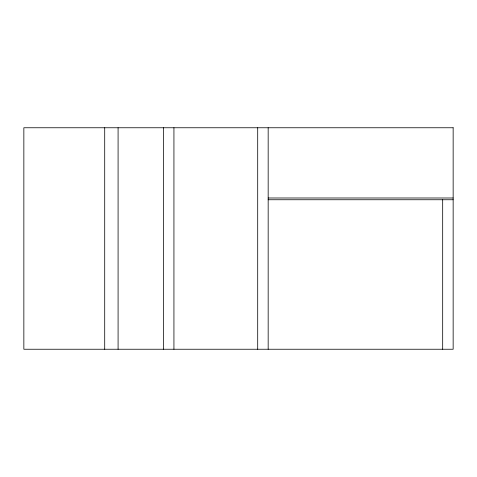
<?xml version="1.0" encoding="UTF-8"?>
<svg xmlns="http://www.w3.org/2000/svg" width="477" height="477" viewBox="0 0 477 477"><rect width="100%" height="100%" fill="white"/><g stroke="black" fill="none" stroke-linecap="round" stroke-linejoin="round"><path stroke-width="0.72" d="M268.169 197.997L453.15 197.997M268.169 199.744L453.15 199.744M442.68 199.744L442.68 349.242M268.169 127.758L268.169 349.242M257.699 127.758L257.699 349.242M173.932 127.758L173.932 349.242M163.462 127.758L163.462 349.242M118.087 127.758L118.087 349.242M104.707 127.758L104.707 349.242M453.15 127.758L23.85 127.758L23.85 349.242L453.15 349.242L453.15 127.758"/></g></svg>
